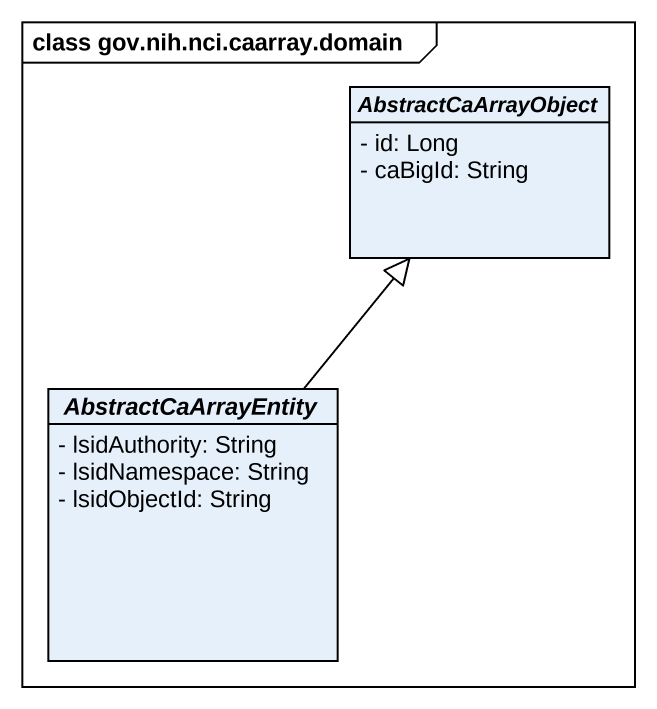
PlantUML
@startuml
mainframe class gov.nih.nci.caarray.domain
hide circle
hide empty members
skinparam classAttributeIconSize 0
abstract class AbstractCaArrayObject {
  - id: Long
  - caBigId: String
}
abstract class AbstractCaArrayEntity {
  - lsidAuthority: String
  - lsidNamespace: String
  - lsidObjectId: String
}
AbstractCaArrayEntity -up-|> AbstractCaArrayObject
@enduml
